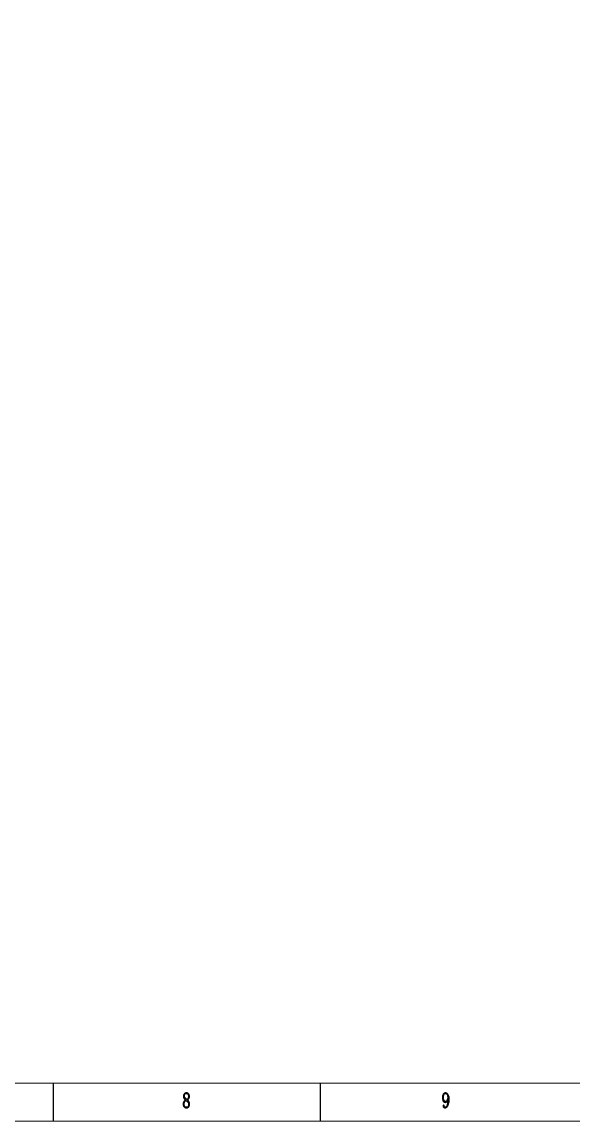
# Model space of a CAD drawing. Header units: inches. Extents: x 35 to 2894, y 23 to 617.
# Drawn here: x 2536.1 to 2680.7, y 22.8 to 311.2 of the extents above; entities that cross this region are included whole.
import ezdxf

# ---------------------------------------------------------------- set-up
doc = ezdxf.new("R2010")
doc.units = ezdxf.units.IN
doc.header["$MEASUREMENT"] = 0
doc.layers.add('Layer 1', color=7, linetype='Continuous')

msp = doc.modelspace()

# ---------------------------------------------------------------- hatches: boundary and pattern name
at = {"layer": 'Layer 1'}
for points in [[(2579.27, 30.19), (2579.09, 30.19), (2579, 30.1), (2578.82, 30.1), (2578.82, 30.01), (2578.74, 29.92), (2578.65, 29.92), (2578.65, 29.83), (2578.56, 29.74), (2578.56, 29.65), (2578.47, 29.56), (2578.47, 28.94), (2578.56, 28.85), (2578.56, 28.76), (2578.65, 28.67), (2578.65, 28.59), (2578.74, 28.5), (2578.82, 28.5), (2578.82, 28.41), (2578.91, 28.32), (2578.82, 28.23), (2579.09, 28.23), (2579.18, 28.14), (2579.27, 28.14), (2579.36, 28.05), (2579.45, 27.96), (2579.54, 27.87), (2579.62, 27.78), (2579.71, 27.7), (2579.8, 27.61), (2579.8, 27.25), (2579.89, 27.16), (2579.8, 26.98), (2579.8, 26.81), (2579.71, 26.72), (2579.71, 26.63), (2579.62, 26.54), (2579.54, 26.45), (2579.27, 26.45), (2578.82, 26.36), (2578.91, 26.36), (2579, 26.27), (2579.54, 26.27), (2579.62, 26.36), (2579.71, 26.45), (2579.8, 26.45), (2579.89, 26.54), (2579.89, 26.63), (2579.98, 26.72), (2579.98, 26.81), (2580.07, 26.98), (2580.07, 27.61), (2579.98, 27.78), (2579.98, 27.87), (2579.89, 27.87), (2579.89, 27.96), (2579.8, 28.05), (2579.8, 28.14), (2579.71, 28.23), (2579.62, 28.23), (2579.54, 28.32), (2579.62, 28.41), (2579.36, 28.41), (2579.27, 28.5), (2579.18, 28.59), (2579.09, 28.59), (2579.09, 28.67), (2579, 28.76), (2578.91, 28.76), (2578.91, 28.85), (2578.82, 28.94), (2578.74, 29.03), (2578.74, 29.21), (2578.65, 29.3), (2578.65, 29.39), (2578.74, 29.48), (2578.74, 29.74), (2578.82, 29.83), (2578.91, 29.92), (2579, 30.01), (2579.71, 30.01), (2579.62, 30.1), (2579.54, 30.1), (2579.45, 30.19)], [(2579.71, 30.01), (2579.27, 30.01), (2579.36, 30.01), (2579.54, 30.01), (2579.54, 29.92), (2579.62, 29.83), (2579.71, 29.74), (2579.71, 29.65), (2579.8, 29.56), (2579.8, 28.94), (2579.71, 28.85), (2579.71, 28.67), (2579.62, 28.59), (2579.54, 28.59), (2579.54, 28.5), (2579.45, 28.41), (2579.62, 28.41), (2579.71, 28.5), (2579.8, 28.5), (2579.8, 28.59), (2579.89, 28.67), (2579.89, 28.76), (2579.98, 28.85), (2579.98, 28.94), (2580.07, 29.03), (2580.07, 29.39), (2579.98, 29.56), (2579.98, 29.74), (2579.89, 29.83), (2579.8, 29.92)], [(2647.24, 30.19), (2647.15, 30.19), (2647.06, 30.1), (2646.88, 30.1), (2646.79, 30.01), (2646.79, 29.92), (2646.7, 29.92), (2646.61, 29.83), (2646.61, 29.65), (2646.52, 29.56), (2646.52, 29.48), (2646.43, 29.39), (2646.43, 28.5), (2646.52, 28.32), (2646.52, 28.14), (2646.61, 28.05), (2646.61, 27.96), (2646.7, 27.96), (2647.24, 27.96), (2647.15, 27.96), (2647.06, 28.05), (2646.97, 28.05), (2646.88, 28.14), (2646.88, 28.23), (2646.79, 28.32), (2646.79, 28.41), (2646.7, 28.5), (2646.7, 29.48), (2646.79, 29.56), (2646.79, 29.74), (2646.88, 29.83), (2646.97, 29.92), (2647.06, 30.01), (2647.68, 30.01), (2647.59, 30.1), (2647.41, 30.1), (2647.32, 30.19)], [(2647.68, 30.01), (2647.24, 30.01), (2647.32, 30.01), (2647.5, 30.01), (2647.5, 29.92), (2647.59, 29.92), (2647.68, 29.83), (2647.68, 29.74), (2647.77, 29.65), (2647.77, 29.3), (2647.86, 29.21), (2647.86, 28.67), (2647.77, 28.59), (2647.77, 28.5), (2647.68, 28.41), (2647.86, 28.32), (2647.86, 27.96), (2647.77, 27.87), (2647.77, 27.25), (2647.68, 27.16), (2647.68, 26.9), (2647.59, 26.81), (2647.59, 26.72), (2647.5, 26.63), (2647.41, 26.54), (2647.32, 26.45), (2647.15, 26.45), (2646.79, 26.36), (2646.88, 26.36), (2646.97, 26.27), (2647.32, 26.27), (2647.41, 26.36), (2647.5, 26.45), (2647.59, 26.45), (2647.68, 26.54), (2647.68, 26.63), (2647.77, 26.72), (2647.86, 26.81), (2647.86, 26.9), (2647.95, 26.98), (2647.95, 27.16), (2648.04, 27.25), (2648.04, 27.61), (2648.13, 27.7), (2648.13, 29.21), (2648.04, 29.3), (2648.04, 29.48), (2647.95, 29.56), (2647.95, 29.74), (2647.86, 29.74), (2647.86, 29.83), (2647.77, 29.92)], [(2578.82, 28.23), (2578.74, 28.14), (2578.65, 28.05), (2578.56, 27.96), (2578.56, 27.87), (2578.47, 27.78), (2578.47, 27.7), (2578.38, 27.61), (2578.38, 26.98), (2578.47, 26.9), (2578.47, 26.72), (2578.56, 26.63), (2578.65, 26.54), (2578.74, 26.45), (2578.82, 26.36), (2579.27, 26.45), (2579.09, 26.45), (2579, 26.45), (2578.91, 26.54), (2578.82, 26.54), (2578.82, 26.63), (2578.74, 26.72), (2578.74, 26.81), (2578.65, 26.9), (2578.65, 27.61), (2578.74, 27.7), (2578.74, 27.87), (2578.82, 27.96), (2578.82, 28.05), (2578.91, 28.14), (2579, 28.14), (2579, 28.23)], [(2646.7, 26.98), (2646.61, 26.9), (2646.61, 26.54), (2646.7, 26.45), (2646.79, 26.36), (2647.15, 26.45), (2646.97, 26.45), (2646.97, 26.54), (2646.88, 26.54), (2646.88, 26.72), (2646.88, 26.9), (2646.79, 26.98)], [(2647.68, 28.41), (2647.68, 28.23), (2647.59, 28.14), (2647.5, 28.05), (2647.41, 28.05), (2647.32, 27.96), (2646.7, 27.96), (2646.79, 27.87), (2646.88, 27.78), (2647.06, 27.78), (2647.15, 27.7), (2647.24, 27.7), (2647.32, 27.78), (2647.41, 27.78), (2647.5, 27.87), (2647.59, 27.87), (2647.68, 27.96), (2647.68, 28.05), (2647.77, 28.14), (2647.77, 28.23), (2647.86, 28.32)]]:
    msp.add_hatch(color=0, dxfattribs=at).paths.add_polyline_path(points)

# ---------------------------------------------------------------- linework, layer by layer
at = {"layer": 'Layer 1', "color": 5, "lineweight": 15}
msp.add_lwpolyline([(2054.21, 616.81), (2894.28, 616.81), (2894.28, 22.8), (2054.21, 22.8), (2054.21, 616.81)], dxfattribs=at)
at = {"layer": 'Layer 1', "color": 0, "lineweight": 9}
msp.add_lwpolyline([(2064.18, 606.84), (2884.32, 606.84), (2884.32, 32.77), (2064.18, 32.77), (2064.18, 606.84)], dxfattribs=at)
at = {"layer": 'Layer 1', "color": 0, "lineweight": -3}
for points in [[(2544.31, 32.77), (2544.31, 22.8)], [(2614.32, 32.77), (2614.32, 22.8)], [(2579.27, 30.19), (2579.09, 30.19), (2579, 30.1), (2578.82, 30.1), (2578.82, 30.01), (2578.74, 29.92), (2578.65, 29.92), (2578.65, 29.83), (2578.56, 29.74), (2578.56, 29.65), (2578.47, 29.56), (2578.47, 28.94), (2578.56, 28.85), (2578.56, 28.76), (2578.65, 28.67), (2578.65, 28.59), (2578.74, 28.5), (2578.82, 28.5), (2578.82, 28.41), (2578.91, 28.32), (2578.82, 28.23), (2579.09, 28.23), (2579.18, 28.14), (2579.27, 28.14), (2579.36, 28.05), (2579.45, 27.96), (2579.54, 27.87), (2579.62, 27.78), (2579.71, 27.7), (2579.8, 27.61), (2579.8, 27.25), (2579.89, 27.16), (2579.8, 26.98), (2579.8, 26.81), (2579.71, 26.72), (2579.71, 26.63), (2579.62, 26.54), (2579.54, 26.45), (2579.27, 26.45), (2578.82, 26.36), (2578.91, 26.36), (2579, 26.27), (2579.54, 26.27), (2579.62, 26.36), (2579.71, 26.45), (2579.8, 26.45), (2579.89, 26.54), (2579.89, 26.63), (2579.98, 26.72), (2579.98, 26.81), (2580.07, 26.98), (2580.07, 27.61), (2579.98, 27.78), (2579.98, 27.87), (2579.89, 27.87), (2579.89, 27.96), (2579.8, 28.05), (2579.8, 28.14), (2579.71, 28.23), (2579.62, 28.23), (2579.54, 28.32), (2579.62, 28.41), (2579.36, 28.41), (2579.27, 28.5), (2579.18, 28.59), (2579.09, 28.59), (2579.09, 28.67), (2579, 28.76), (2578.91, 28.76), (2578.91, 28.85), (2578.82, 28.94), (2578.74, 29.03), (2578.74, 29.21), (2578.65, 29.3), (2578.65, 29.39), (2578.74, 29.48), (2578.74, 29.74), (2578.82, 29.83), (2578.91, 29.92), (2579, 30.01), (2579.71, 30.01), (2579.62, 30.1), (2579.54, 30.1), (2579.45, 30.19), (2579.27, 30.19)], [(2579.71, 30.01), (2579.27, 30.01), (2579.36, 30.01), (2579.54, 30.01), (2579.54, 29.92), (2579.62, 29.83), (2579.71, 29.74), (2579.71, 29.65), (2579.8, 29.56), (2579.8, 28.94), (2579.71, 28.85), (2579.71, 28.67), (2579.62, 28.59), (2579.54, 28.59), (2579.54, 28.5), (2579.45, 28.41), (2579.62, 28.41), (2579.71, 28.5), (2579.8, 28.5), (2579.8, 28.59), (2579.89, 28.67), (2579.89, 28.76), (2579.98, 28.85), (2579.98, 28.94), (2580.07, 29.03), (2580.07, 29.39), (2579.98, 29.56), (2579.98, 29.74), (2579.89, 29.83), (2579.8, 29.92), (2579.71, 30.01)], [(2647.24, 30.19), (2647.15, 30.19), (2647.06, 30.1), (2646.88, 30.1), (2646.79, 30.01), (2646.79, 29.92), (2646.7, 29.92), (2646.61, 29.83), (2646.61, 29.65), (2646.52, 29.56), (2646.52, 29.48), (2646.43, 29.39), (2646.43, 28.5), (2646.52, 28.32), (2646.52, 28.14), (2646.61, 28.05), (2646.61, 27.96), (2646.7, 27.96), (2647.24, 27.96), (2647.15, 27.96), (2647.06, 28.05), (2646.97, 28.05), (2646.88, 28.14), (2646.88, 28.23), (2646.79, 28.32), (2646.79, 28.41), (2646.7, 28.5), (2646.7, 29.48), (2646.79, 29.56), (2646.79, 29.74), (2646.88, 29.83), (2646.97, 29.92), (2647.06, 30.01), (2647.68, 30.01), (2647.59, 30.1), (2647.41, 30.1), (2647.32, 30.19), (2647.24, 30.19)], [(2647.68, 30.01), (2647.24, 30.01), (2647.32, 30.01), (2647.5, 30.01), (2647.5, 29.92), (2647.59, 29.92), (2647.68, 29.83), (2647.68, 29.74), (2647.77, 29.65), (2647.77, 29.3), (2647.86, 29.21), (2647.86, 28.67), (2647.77, 28.59), (2647.77, 28.5), (2647.68, 28.41), (2647.86, 28.32), (2647.86, 27.96), (2647.77, 27.87), (2647.77, 27.25), (2647.68, 27.16), (2647.68, 26.9), (2647.59, 26.81), (2647.59, 26.72), (2647.5, 26.63), (2647.41, 26.54), (2647.32, 26.45), (2647.15, 26.45), (2646.79, 26.36), (2646.88, 26.36), (2646.97, 26.27), (2647.32, 26.27), (2647.41, 26.36), (2647.5, 26.45), (2647.59, 26.45), (2647.68, 26.54), (2647.68, 26.63), (2647.77, 26.72), (2647.86, 26.81), (2647.86, 26.9), (2647.95, 26.98), (2647.95, 27.16), (2648.04, 27.25), (2648.04, 27.61), (2648.13, 27.7), (2648.13, 29.21), (2648.04, 29.3), (2648.04, 29.48), (2647.95, 29.56), (2647.95, 29.74), (2647.86, 29.74), (2647.86, 29.83), (2647.77, 29.92), (2647.68, 30.01)], [(2578.82, 28.23), (2578.74, 28.14), (2578.65, 28.05), (2578.56, 27.96), (2578.56, 27.87), (2578.47, 27.78), (2578.47, 27.7), (2578.38, 27.61), (2578.38, 26.98), (2578.47, 26.9), (2578.47, 26.72), (2578.56, 26.63), (2578.65, 26.54), (2578.74, 26.45), (2578.82, 26.36), (2579.27, 26.45), (2579.09, 26.45), (2579, 26.45), (2578.91, 26.54), (2578.82, 26.54), (2578.82, 26.63), (2578.74, 26.72), (2578.74, 26.81), (2578.65, 26.9), (2578.65, 27.61), (2578.74, 27.7), (2578.74, 27.87), (2578.82, 27.96), (2578.82, 28.05), (2578.91, 28.14), (2579, 28.14), (2579, 28.23), (2578.82, 28.23)], [(2646.7, 26.98), (2646.61, 26.9), (2646.61, 26.54), (2646.7, 26.45), (2646.79, 26.36), (2647.15, 26.45), (2646.97, 26.45), (2646.97, 26.54), (2646.88, 26.54), (2646.88, 26.72), (2646.88, 26.9), (2646.79, 26.98), (2646.7, 26.98)], [(2647.68, 28.41), (2647.68, 28.23), (2647.59, 28.14), (2647.5, 28.05), (2647.41, 28.05), (2647.32, 27.96), (2646.7, 27.96), (2646.79, 27.87), (2646.88, 27.78), (2647.06, 27.78), (2647.15, 27.7), (2647.24, 27.7), (2647.32, 27.78), (2647.41, 27.78), (2647.5, 27.87), (2647.59, 27.87), (2647.68, 27.96), (2647.68, 28.05), (2647.77, 28.14), (2647.77, 28.23), (2647.86, 28.32), (2647.68, 28.41)]]:
    msp.add_lwpolyline(points, dxfattribs=at)
at = {"layer": 'Layer 1', "lineweight": 0}
for points in [[(2579.27, 30.19), (2579.09, 30.19), (2579, 30.1), (2578.82, 30.1), (2578.82, 30.01), (2578.74, 29.92), (2578.65, 29.92), (2578.65, 29.83), (2578.56, 29.74), (2578.56, 29.65), (2578.47, 29.56), (2578.47, 28.94), (2578.56, 28.85), (2578.56, 28.76), (2578.65, 28.67), (2578.65, 28.59), (2578.74, 28.5), (2578.82, 28.5), (2578.82, 28.41), (2578.91, 28.32), (2578.82, 28.23), (2579.09, 28.23), (2579.18, 28.14), (2579.27, 28.14), (2579.36, 28.05), (2579.45, 27.96), (2579.54, 27.87), (2579.62, 27.78), (2579.71, 27.7), (2579.8, 27.61), (2579.8, 27.25), (2579.89, 27.16), (2579.8, 26.98), (2579.8, 26.81), (2579.71, 26.72), (2579.71, 26.63), (2579.62, 26.54), (2579.54, 26.45), (2579.27, 26.45), (2578.82, 26.36), (2578.91, 26.36), (2579, 26.27), (2579.54, 26.27), (2579.62, 26.36), (2579.71, 26.45), (2579.8, 26.45), (2579.89, 26.54), (2579.89, 26.63), (2579.98, 26.72), (2579.98, 26.81), (2580.07, 26.98), (2580.07, 27.61), (2579.98, 27.78), (2579.98, 27.87), (2579.89, 27.87), (2579.89, 27.96), (2579.8, 28.05), (2579.8, 28.14), (2579.71, 28.23), (2579.62, 28.23), (2579.54, 28.32), (2579.62, 28.41), (2579.36, 28.41), (2579.27, 28.5), (2579.18, 28.59), (2579.09, 28.59), (2579.09, 28.67), (2579, 28.76), (2578.91, 28.76), (2578.91, 28.85), (2578.82, 28.94), (2578.74, 29.03), (2578.74, 29.21), (2578.65, 29.3), (2578.65, 29.39), (2578.74, 29.48), (2578.74, 29.74), (2578.82, 29.83), (2578.91, 29.92), (2579, 30.01), (2579.71, 30.01), (2579.62, 30.1), (2579.54, 30.1), (2579.45, 30.19), (2579.27, 30.19)], [(2579.71, 30.01), (2579.27, 30.01), (2579.36, 30.01), (2579.54, 30.01), (2579.54, 29.92), (2579.62, 29.83), (2579.71, 29.74), (2579.71, 29.65), (2579.8, 29.56), (2579.8, 28.94), (2579.71, 28.85), (2579.71, 28.67), (2579.62, 28.59), (2579.54, 28.59), (2579.54, 28.5), (2579.45, 28.41), (2579.62, 28.41), (2579.71, 28.5), (2579.8, 28.5), (2579.8, 28.59), (2579.89, 28.67), (2579.89, 28.76), (2579.98, 28.85), (2579.98, 28.94), (2580.07, 29.03), (2580.07, 29.39), (2579.98, 29.56), (2579.98, 29.74), (2579.89, 29.83), (2579.8, 29.92), (2579.71, 30.01)], [(2647.24, 30.19), (2647.15, 30.19), (2647.06, 30.1), (2646.88, 30.1), (2646.79, 30.01), (2646.79, 29.92), (2646.7, 29.92), (2646.61, 29.83), (2646.61, 29.65), (2646.52, 29.56), (2646.52, 29.48), (2646.43, 29.39), (2646.43, 28.5), (2646.52, 28.32), (2646.52, 28.14), (2646.61, 28.05), (2646.61, 27.96), (2646.7, 27.96), (2647.24, 27.96), (2647.15, 27.96), (2647.06, 28.05), (2646.97, 28.05), (2646.88, 28.14), (2646.88, 28.23), (2646.79, 28.32), (2646.79, 28.41), (2646.7, 28.5), (2646.7, 29.48), (2646.79, 29.56), (2646.79, 29.74), (2646.88, 29.83), (2646.97, 29.92), (2647.06, 30.01), (2647.68, 30.01), (2647.59, 30.1), (2647.41, 30.1), (2647.32, 30.19), (2647.24, 30.19)], [(2647.68, 30.01), (2647.24, 30.01), (2647.32, 30.01), (2647.5, 30.01), (2647.5, 29.92), (2647.59, 29.92), (2647.68, 29.83), (2647.68, 29.74), (2647.77, 29.65), (2647.77, 29.3), (2647.86, 29.21), (2647.86, 28.67), (2647.77, 28.59), (2647.77, 28.5), (2647.68, 28.41), (2647.86, 28.32), (2647.86, 27.96), (2647.77, 27.87), (2647.77, 27.25), (2647.68, 27.16), (2647.68, 26.9), (2647.59, 26.81), (2647.59, 26.72), (2647.5, 26.63), (2647.41, 26.54), (2647.32, 26.45), (2647.15, 26.45), (2646.79, 26.36), (2646.88, 26.36), (2646.97, 26.27), (2647.32, 26.27), (2647.41, 26.36), (2647.5, 26.45), (2647.59, 26.45), (2647.68, 26.54), (2647.68, 26.63), (2647.77, 26.72), (2647.86, 26.81), (2647.86, 26.9), (2647.95, 26.98), (2647.95, 27.16), (2648.04, 27.25), (2648.04, 27.61), (2648.13, 27.7), (2648.13, 29.21), (2648.04, 29.3), (2648.04, 29.48), (2647.95, 29.56), (2647.95, 29.74), (2647.86, 29.74), (2647.86, 29.83), (2647.77, 29.92), (2647.68, 30.01)], [(2578.82, 28.23), (2578.74, 28.14), (2578.65, 28.05), (2578.56, 27.96), (2578.56, 27.87), (2578.47, 27.78), (2578.47, 27.7), (2578.38, 27.61), (2578.38, 26.98), (2578.47, 26.9), (2578.47, 26.72), (2578.56, 26.63), (2578.65, 26.54), (2578.74, 26.45), (2578.82, 26.36), (2579.27, 26.45), (2579.09, 26.45), (2579, 26.45), (2578.91, 26.54), (2578.82, 26.54), (2578.82, 26.63), (2578.74, 26.72), (2578.74, 26.81), (2578.65, 26.9), (2578.65, 27.61), (2578.74, 27.7), (2578.74, 27.87), (2578.82, 27.96), (2578.82, 28.05), (2578.91, 28.14), (2579, 28.14), (2579, 28.23), (2578.82, 28.23)], [(2646.7, 26.98), (2646.61, 26.9), (2646.61, 26.54), (2646.7, 26.45), (2646.79, 26.36), (2647.15, 26.45), (2646.97, 26.45), (2646.97, 26.54), (2646.88, 26.54), (2646.88, 26.72), (2646.88, 26.9), (2646.79, 26.98), (2646.7, 26.98)], [(2647.68, 28.41), (2647.68, 28.23), (2647.59, 28.14), (2647.5, 28.05), (2647.41, 28.05), (2647.32, 27.96), (2646.7, 27.96), (2646.79, 27.87), (2646.88, 27.78), (2647.06, 27.78), (2647.15, 27.7), (2647.24, 27.7), (2647.32, 27.78), (2647.41, 27.78), (2647.5, 27.87), (2647.59, 27.87), (2647.68, 27.96), (2647.68, 28.05), (2647.77, 28.14), (2647.77, 28.23), (2647.86, 28.32), (2647.68, 28.41)]]:
    msp.add_lwpolyline(points, dxfattribs=at)

doc.saveas('drawing.dxf')
